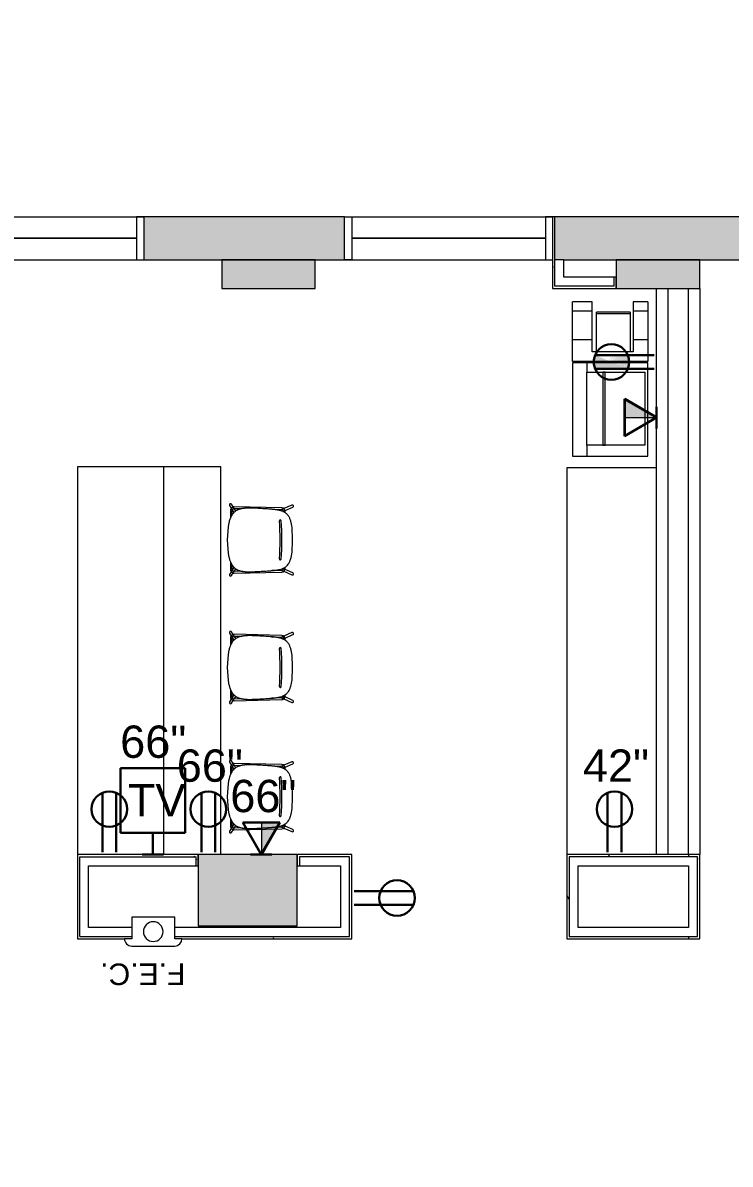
# Model space of a CAD drawing. Header units: inches. Extents: x 0 to 1536, y 72 to 1354.
# Drawn here: x 994.2 to 1191.5, y 452.4 to 770.5 of the extents above; entities that cross this region are included whole.
import ezdxf

# ---------------------------------------------------------------- set-up
doc = ezdxf.new("R2010")
doc.units = ezdxf.units.IN
doc.header["$MEASUREMENT"] = 0
for name, color, linetype, lineweight in [('1600 K ST 6th Floor-Clean-REVISED_dwg', 8, 'Continuous', 9), ('A-ANNO-NOTE', 131, 'Continuous', 9), ('A-COLS', 52, 'Continuous', 13), ('A-Glaz-Exst', 7, 'Continuous', 9), ('A-WALL', 113, 'Continuous', 13), ('A-WALL-PATT', 111, 'Continuous', 13), ('I-FURN', 30, 'Continuous', 9), ('I-WALL', 2, 'Continuous', 13), ('Q-CASE', 31, 'Continuous', 9), ('Q-SPCQ', 91, 'Continuous', 9)]:
    doc.layers.add(name, color=color, linetype=linetype, lineweight=lineweight)
doc.styles.add('Arial', font='arial.ttf', dxfattribs={"height": 6})
doc.styles.add('Swis721 Lt BT_2', font='swissl.ttf', dxfattribs={"height": 9})
pattern_1 = [(0, (0, 0), (30.72, 7.68), [1.267, -21.773, 1.267, -21.773, -122.88]), (0, (0, 0), (30.72, 7.68), [-46.08, 1.267, -44.813, 1.267, -21.773, -53.76]), (0, (0, 0), (30.72, 7.68), [-115.2, 1.267, -14.093, 1.267, -37.133]), (120, (11.52, 3.84), (-22.011075, 22.7643), [1.267, -21.773, 1.267, -21.773, -122.88]), (120, (11.52, 3.84), (-22.011075, 22.7643), [-46.08, 1.267, -44.813, 1.267, -21.773, -53.76]), (120, (11.52, 3.84), (-22.011075, 22.7643), [-115.2, 1.267, -14.093, 1.267, -37.133]), (240, (15.36, 19.2), (-8.708925, -30.4443), [1.267, -21.773, 1.267, -21.773, -122.88]), (240, (15.36, 19.2), (-8.708925, -30.4443), [-46.08, 1.267, -44.813, 1.267, -21.773, -53.76]), (240, (15.36, 19.2), (-8.708925, -30.4443), [-115.2, 1.267, -14.093, 1.267, -37.133])]

# ---------------------------------------------------------------- blocks, each defined once
blk = doc.blocks.new('existing columns - existing columns-7228682-Level XX  POWER _ SIGNAL')
at = {"layer": 'A-COLS', "lineweight": 9}
h = blk.add_hatch(color=7, dxfattribs=at)
h.paths.add_polyline_path([(384.5, 264.85), (384.5, 284.85), (359.5, 284.85), (359.5, 264.85), (378.37, 264.85)], flags=0)
h.paths.add_polyline_path([(1273.33, 265.1), (1296.58, 265.1), (1296.58, 284.6), (1273.33, 284.6), (1273.33, 266.87)], flags=0)
h.paths.add_polyline_path([(614.75, 265.1), (614.75, 284.6), (585.25, 284.6), (585.25, 265.1)], flags=0)
h.paths.add_polyline_path([(140.33, 265.35), (162.62, 265.35), (162.62, 284.85), (125.37, 284.85), (125.37, 265.35)], flags=0)
h.paths.add_polyline_path([(1043.14, 265.6), (1070.77, 265.6), (1070.77, 284.1), (1043.14, 284.1), (1043.14, 266.87)], flags=0)
h.paths.add_polyline_path([(816.33, 265.6), (841.58, 265.6), (841.58, 284.1), (816.33, 284.1), (816.33, 266.87)], flags=0)
h.paths.add_polyline_path([(1297.94, 517.56), (1297.94, 540.06), (1274.69, 540.06), (1274.69, 517.56)], flags=0)
h.paths.add_polyline_path([(1049.47, 518.87), (1070.77, 518.87), (1070.77, 538.75), (1043.14, 538.75), (1043.14, 518.87), (1049.23, 518.87)], flags=0)
h.paths.add_polyline_path([(615, 520.1), (615, 539.97), (585, 539.97), (585, 520.1)], flags=0)
h.paths.add_polyline_path([(841.58, 520.1), (841.58, 538.22), (816.33, 538.22), (816.33, 520.1), (832.82, 520.1)], flags=0)
h.paths.add_polyline_path([(396.25, 522.37), (396.25, 540.6), (365.37, 540.6), (365.37, 522.37)], flags=0)
h.paths.add_polyline_path([(395, 759.02), (395, 770.52), (369, 770.52), (369, 759.02)], flags=0)
at = {"layer": 'A-COLS', "color": 8, "lineweight": 20}
for p, q in [((1070.77, 538.75), (1043.14, 538.75)), ((1043.14, 538.75), (1043.14, 518.87)), ((1070.77, 518.87), (1070.77, 538.75)), ((1043.14, 518.87), (1070.77, 518.87))]:
    blk.add_line(p, q, dxfattribs=at)
blk = doc.blocks.new('perimeter columns - perimeter columns-7228800-Level XX  POWER _ SIGNAL')
at = {"layer": 'A-COLS', "lineweight": 9}
h = blk.add_hatch(color=7, dxfattribs=at)
h.paths.add_polyline_path([(12, 84), (59, 84), (59, 94), (12, 94)], flags=0)
h.paths.add_polyline_path([(115, 84), (173, 84), (173, 94), (115, 94)], flags=0)
h.paths.add_polyline_path([(229, 84), (287, 84), (287, 94), (229, 94)], flags=0)
h.paths.add_polyline_path([(401, 84), (401, 94), (343, 94), (343, 84)], flags=0)
h.paths.add_polyline_path([(457, 84), (515, 84), (515, 94), (457, 94)], flags=0)
h.paths.add_polyline_path([(1184.95, 84), (1184.95, 94), (1159.95, 94), (1159.95, 84), (1179.07, 84)], flags=0)
h.paths.add_polyline_path([(1056.95, 84), (1079.95, 84), (1079.95, 94), (1056.95, 94)], flags=0)
h.paths.add_polyline_path([(1305.95, 84), (1305.95, 94), (1287.95, 94), (1287.95, 84), (1303.33, 84)], flags=0)
h.paths.add_polyline_path([(571, 84), (629, 84), (629, 94), (571, 94)], flags=0)
h.paths.add_polyline_path([(1390.51, 84), (1421.51, 84), (1426.24, 85.3), (1422.09, 94), (1390.51, 94)], flags=0)
h.paths.add_polyline_path([(953.33, 84), (953.95, 84), (953.95, 94), (931.95, 94), (931.95, 84), (941.03, 84)], flags=0)
h.paths.add_polyline_path([(685, 84), (743.95, 84), (743.95, 94), (685, 94), (685, 90.18)], flags=0)
h.paths.add_polyline_path([(838.95, 84), (838.95, 94), (819.95, 94), (819.95, 84), (832.82, 84)], flags=0)
h.paths.add_polyline_path([(1523.01, 178.61), (1524.2, 182.34), (1524.2, 206.47), (1515.95, 206.47), (1515.95, 182.29), (1519.44, 180.47)], flags=0)
h.paths.add_polyline_path([(1515.95, 318.22), (1524.2, 318.22), (1524.2, 348.22), (1515.95, 348.22), (1515.95, 345.4)], flags=0)
h.paths.add_polyline_path([(1524.2, 436.04), (1524.2, 456.04), (1515.95, 456.04), (1515.95, 436.04)], flags=0)
h.paths.add_polyline_path([(1524.2, 551.04), (1524.2, 569.54), (1515.95, 569.54), (1515.95, 551.04)], flags=0)
h.paths.add_polyline_path([(1524.2, 680.5), (1524.2, 704.5), (1515.95, 704.5), (1515.95, 680.5)], flags=0)
h.paths.add_polyline_path([(562.49, 696.5), (574.9, 696.5), (574.9, 704.5), (560.9, 704.5), (560.9, 769.75), (547.9, 769.75), (547.9, 696.5), (560.9, 696.5)], flags=0)
h.paths.add_polyline_path([(1287.27, 696.5), (1301.45, 696.5), (1301.45, 704.5), (1270.45, 704.5), (1270.45, 696.5), (1274.69, 696.5)], flags=0)
h.paths.add_polyline_path([(932.2, 696.5), (952.2, 696.5), (952.2, 704.5), (932.2, 704.5), (932.2, 698.78)], flags=0)
h.paths.add_polyline_path([(832.82, 696.5), (833.7, 696.5), (833.7, 704.5), (815.2, 704.5), (815.2, 696.5), (823.75, 696.5)], flags=0)
h.paths.add_polyline_path([(1410.45, 696.5), (1410.45, 704.5), (1385.45, 704.5), (1385.45, 696.5), (1410.4, 696.5)], flags=0)
h.paths.add_polyline_path([(739.8, 696.5), (739.8, 704.5), (722.81, 704.5), (722.81, 696.5)], flags=0)
h.paths.add_polyline_path([(1182.95, 696.5), (1182.95, 704.5), (1159.7, 704.5), (1159.7, 696.5), (1179.83, 696.5)], flags=0)
h.paths.add_polyline_path([(1075.7, 696.5), (1075.7, 704.5), (1049.7, 704.5), (1049.7, 696.5)], flags=0)
at = {"layer": 'A-COLS', "color": 8, "lineweight": 20}
for p, q in [((1075.7, 704.5), (1049.7, 704.5)), ((1049.7, 704.5), (1049.7, 696.5)), ((1075.7, 696.5), (1075.7, 704.5)), ((1182.95, 704.5), (1159.7, 704.5)), ((1159.7, 704.5), (1159.7, 696.5)), ((1182.95, 696.5), (1182.95, 704.5)), ((1049.7, 696.5), (1075.7, 696.5)), ((1159.7, 696.5), (1182.95, 696.5))]:
    blk.add_line(p, q, dxfattribs=at)
blk = doc.blocks.new('SUITE 602 BAR - SUITE 602 BAR-7287347-Level XX  POWER _ SIGNAL')
at = {"layer": 'Q-CASE'}
for p, q in [((1033.47, 646.75), (1009.47, 646.75)), ((1009.47, 646.75), (1009.47, 538.75)), ((1049.47, 646.75), (1033.47, 646.75)), ((1033.47, 646.75), (1033.47, 538.75)), ((1049.47, 538.75), (1049.47, 646.75))]:
    blk.add_line(p, q, dxfattribs=at)
blk = doc.blocks.new('A-Recessed_Fire_Extinguisher_Cabinet - A-Recessed_Fire_Extinguisher_Cabinet-7387725-Level XX  POWER _ SIGNAL')
at = {"layer": 'Q-SPCQ'}
for p, q in [((-8, 45.0625), (-6, 45.0625)), ((6, 47.0625), (-6, 47.0625)), ((-6, 45.0625), (-6, 39.0625)), ((6, 39.0625), (6, 45.0625)), ((6, 45.0625), (8, 45.0625)), ((-6, 39.0625), (6, 39.0625))]:
    blk.add_line(p, q, dxfattribs=at)
for centre, radius, start, end in [((-6, 45.0625), 2, 90, 180), ((0, 43.0625), 2.75, 0, 180), ((6, 45.0625), 2, 360, 90), ((0, 43.0625), 2.75, 180, 360)]:
    blk.add_arc(centre, radius, start, end, dxfattribs=at)
blk = doc.blocks.new('Seating-Bar_Stool-Teknion-ARBM_ARBN_Beso-2015 - 4 Leg-7442620-Level XX  POWER _ SIGNAL')
at = {"layer": 'I-FURN'}
for p, q in [((-9.73, 8.81), (-8.74, 6.55)), ((-8.21, 6.91), (-9.16, 9.06)), ((-8.74, 6.55), (-8.54, 6.1)), ((-8.02, 6.47), (-8.2, 6.89)), ((-7.94, 6.31), (-8.02, 6.47)), ((-7.58, 6.95), (-7.94, 6.95)), ((-7.94, 6.48), (-7.86, 6.48)), ((7.94, 6.95), (7.58, 6.95)), ((7.86, 6.48), (7.94, 6.48)), ((8.02, 6.47), (7.94, 6.31)), ((8.2, 6.89), (8.02, 6.47)), ((9.16, 9.06), (8.21, 6.91)), ((8.54, 6.1), (8.74, 6.55)), ((8.74, 6.55), (9.73, 8.81)), ((-8.96, 5.95), (-9.25, -7.28)), ((-8.55, 3.23), (-8.49, 5.94)), ((-8.53, 6.07), (-8.48, 5.97)), ((-8.48, 5.97), (-8.23, 5.4)), ((8.23, 5.4), (8.48, 5.97)), ((8.48, 5.97), (8.53, 6.07)), ((8.49, 5.94), (8.55, 3.23)), ((9.25, -7.28), (8.96, 5.95)), ((-8.78, -7.29), (-8.73, -5.1)), ((8.73, -5.1), (8.78, -7.29)), ((-9.2, -7.59), (-9.95, -8.08)), ((-9.61, -8.61), (-8.84, -8.11)), ((-8.77, -7.32), (-9.2, -7.59)), ((-8.84, -8.11), (-8.39, -7.82)), ((-8.06, -6.86), (-8.77, -7.32)), ((-8.39, -7.82), (-7.66, -7.35)), ((-7.06, -7.85), (-8.22, -7.85)), ((-8.22, -8.32), (-6.18, -8.32)), ((6.18, -8.32), (8.22, -8.32)), ((8.22, -7.85), (7.06, -7.85)), ((7.66, -7.35), (8.39, -7.82)), ((8.77, -7.32), (8.06, -6.86)), ((8.39, -7.82), (8.84, -8.11)), ((9.2, -7.59), (8.77, -7.32)), ((8.84, -8.11), (9.61, -8.61)), ((9.95, -8.08), (9.2, -7.59))]:
    blk.add_line(p, q, dxfattribs=at)
for centre, radius, start, end in [((-9.44, 8.94), 0.315, 23.7486, 203.7486), ((-7.94, 5.93), 1.02, 90, 178.7588), ((-7.94, 5.93), 0.551, 90, 178.7588), ((-2.1, -2.67), 11.57, 93.9486, 103.8466), ((0, -33.15), 42.12, 86.0514, 93.9486), ((2.1, -2.67), 11.57, 76.1534, 86.0514), ((7.94, 5.93), 1.02, 1.2412, 90), ((7.94, 5.93), 0.551, 1.2412, 90), ((9.44, 8.94), 0.315, 336.2514, 156.2514), ((-5.33, 5.55), 0.234, 94.7436, 274.7436), ((0, -58.65), 64.65, 85.2564, 94.7436), ((0, -58.65), 64.18, 85.2564, 94.7436), ((5.33, 5.55), 0.234, 265.2564, 85.2564), ((-9.78, -8.34), 0.315, 122.8695, 302.8695), ((-8.22, -7.3), 1.02, 178.7588, 270), ((-8.22, -7.3), 0.551, 178.7588, 270), ((0, 15.4), 24.63, 258.574, 281.426), ((8.22, -7.3), 1.02, 270, 1.2412), ((8.22, -7.3), 0.551, 270, 1.2412), ((9.78, -8.34), 0.315, 237.1305, 57.1305)]:
    blk.add_arc(centre, radius, start, end, dxfattribs=at)
for points, knots in [([(-4.87, 8.56), (-5.01, 8.53), (-5.29, 8.46), (-5.68, 8.33), (-6.05, 8.18), (-6.41, 8), (-6.72, 7.81), (-7.01, 7.59), (-7.22, 7.4), (-7.36, 7.24), (-7.49, 7.09), (-7.61, 6.92), (-7.71, 6.76), (-7.79, 6.63), (-7.86, 6.49), (-7.94, 6.33), (-8.02, 6.12), (-8.12, 5.85), (-8.18, 5.64), (-8.22, 5.49)], [0, 0, 0, 0, 0.071429, 0.142857, 0.214286, 0.285714, 0.357143, 0.428571, 0.5, 0.535714, 0.571429, 0.625, 0.678571, 0.705357, 0.732143, 0.785714, 0.839286, 0.892857, 1, 1, 1, 1]), ([(8.22, 5.49), (8.17, 5.68), (8.09, 5.96), (7.96, 6.28), (7.88, 6.46), (7.79, 6.64), (7.68, 6.81), (7.57, 6.99), (7.47, 7.11), (7.36, 7.24), (7.22, 7.4), (6.97, 7.63), (6.65, 7.86), (6.32, 8.05), (6.05, 8.18), (5.77, 8.29), (5.39, 8.43), (5.08, 8.52), (4.87, 8.56)], [0, 0, 0, 0, 0.142857, 0.214286, 0.25, 0.285714, 0.357143, 0.392857, 0.428571, 0.464286, 0.5, 0.571429, 0.678571, 0.732143, 0.785714, 0.839286, 0.892857, 1, 1, 1, 1]), ([(-8.22, 5.49), (-8.24, 5.4), (-8.27, 5.21), (-8.33, 4.92), (-8.38, 4.59), (-8.44, 4.25), (-8.48, 3.89), (-8.54, 3.4), (-8.59, 2.76), (-8.62, 2.22), (-8.64, 1.95)], [0, 0, 0, 0, 0.1, 0.2, 0.3, 0.4, 0.5, 0.6, 0.8, 1, 1, 1, 1]), ([(-8.64, 1.95), (-8.66, 1.67), (-8.69, 1.11), (-8.74, 0.26), (-8.79, -0.59), (-8.84, -1.44), (-8.87, -2.29), (-8.88, -3), (-8.88, -3.49), (-8.87, -3.77), (-8.86, -3.99), (-8.84, -4.2), (-8.82, -4.41), (-8.8, -4.62), (-8.77, -4.83), (-8.74, -5.04), (-8.7, -5.25), (-8.66, -5.45), (-8.6, -5.66), (-8.54, -5.86), (-8.47, -6.06), (-8.39, -6.26), (-8.27, -6.51), (-8.1, -6.82), (-7.85, -7.16), (-7.6, -7.42), (-7.39, -7.6), (-7.2, -7.76), (-6.96, -7.92), (-6.73, -8.05), (-6.54, -8.15), (-6.35, -8.25), (-6.1, -8.35), (-5.8, -8.47), (-5.4, -8.61), (-5.09, -8.69), (-4.88, -8.74)], [0, 0, 0, 0, 0.066667, 0.133333, 0.2, 0.266667, 0.333333, 0.4, 0.433333, 0.45, 0.466667, 0.483333, 0.5, 0.516667, 0.533333, 0.55, 0.566667, 0.583333, 0.6, 0.616667, 0.633333, 0.65, 0.666667, 0.7, 0.733333, 0.766667, 0.783333, 0.8, 0.825, 0.85, 0.8625, 0.875, 0.9, 0.925, 0.95, 1, 1, 1, 1]), ([(4.88, -8.74), (5.02, -8.71), (5.3, -8.63), (5.7, -8.5), (6.04, -8.38), (6.3, -8.27), (6.49, -8.18), (6.68, -8.08), (6.87, -7.97), (7.05, -7.86), (7.22, -7.74), (7.39, -7.6), (7.6, -7.42), (7.85, -7.16), (8.05, -6.88), (8.2, -6.63), (8.3, -6.45), (8.39, -6.26), (8.47, -6.06), (8.54, -5.86), (8.6, -5.66), (8.66, -5.45), (8.7, -5.25), (8.74, -5.04), (8.77, -4.83), (8.8, -4.62), (8.82, -4.41), (8.84, -4.2), (8.86, -3.99), (8.87, -3.77), (8.88, -3.49), (8.88, -3), (8.87, -2.29), (8.84, -1.44), (8.79, -0.59), (8.74, 0.26), (8.69, 1.11), (8.66, 1.67), (8.64, 1.95)], [0, 0, 0, 0, 0.033333, 0.066667, 0.1, 0.116667, 0.133333, 0.15, 0.166667, 0.183333, 0.2, 0.216667, 0.233333, 0.266667, 0.3, 0.316667, 0.333333, 0.35, 0.366667, 0.383333, 0.4, 0.416667, 0.433333, 0.45, 0.466667, 0.483333, 0.5, 0.516667, 0.533333, 0.55, 0.566667, 0.6, 0.666667, 0.733333, 0.8, 0.866667, 0.933333, 1, 1, 1, 1])]:
    blk.add_open_spline(points, degree=3, knots=knots, dxfattribs=at)
blk.add_open_spline([(8.64, 1.95), (8.63, 2.08), (8.61, 2.35), (8.59, 2.75), (8.56, 3.14), (8.52, 3.52), (8.48, 3.89), (8.44, 4.25), (8.38, 4.59), (8.33, 4.92), (8.27, 5.21), (8.24, 5.4), (8.22, 5.49)], degree=3, dxfattribs=at)
blk = doc.blocks.new('C-Counter Top - ADJ HEIGHT-7564779-Level XX  POWER _ SIGNAL')
at = {"layer": 'Q-CASE'}
for p, q in [((-47.26, 0), (-47.26, -25)), ((-47.26, -25), (60.49, -25))]:
    blk.add_line(p, q, dxfattribs=at)
blk = doc.blocks.new('A-Copier-Floor - A-Copier-Floor-V68-Level XX  POWER _ SIGNAL')
at = {"layer": 'Q-SPCQ'}
for p, q in [((-30.09, 11.47), (-27.49, 11.47)), ((-30.09, 11.47), (-30.09, 7.47)), ((-27.49, 11.47), (-19.49, 11.47)), ((-27.49, 11.47), (-27.49, 7.47)), ((-19.49, 11.47), (-13.49, 11.47)), ((-19.49, 11.47), (-19.49, 7.47)), ((-13.49, 11.47), (-13.49, -9.53)), ((-13.29, 10.49), (-13.29, 8.47)), ((-13.29, 10.49), (-13.1, 10.49)), ((12.91, 11.47), (-13.09, 11.47)), ((-13.09, 11.47), (-13.09, -5.51)), ((-10.52, -5.51), (-10.52, 10.67)), ((-10.52, 10.67), (9.82, 10.67)), ((9.82, 10.67), (9.82, -5.51)), ((12.91, -5.51), (12.91, 11.47)), ((-30.09, 7.47), (-27.49, 7.47)), ((-27.49, 7.47), (-19.49, 7.47)), ((-27.26, 6.6), (-26.84, 6.6)), ((-27.26, 6.6), (-27.26, -2.84)), ((-26.84, 6.6), (-16.13, 6.6)), ((-26.84, -2.84), (-26.84, 6.6)), ((-19.49, 7.47), (-16.13, 7.47)), ((-16.13, 7.47), (-16.13, -3.97)), ((-13.1, 8.47), (-13.29, 8.47)), ((-26.84, -2.84), (-27.26, -2.84)), ((-16.13, -2.84), (-26.84, -2.84)), ((9.82, -0.4), (-10.52, -0.4)), ((-10.52, -0.4), (-10.52, -1.03)), ((-10.52, -1.03), (9.82, -1.03)), ((9.82, -1.03), (9.82, -0.4)), ((-27.49, -3.97), (-30.09, -3.97)), ((-30.09, -3.97), (-30.09, -9.53)), ((-19.49, -3.97), (-27.49, -3.97)), ((-27.49, -3.97), (-27.49, -9.53)), ((-16.13, -3.97), (-19.49, -3.97)), ((-19.49, -3.97), (-19.49, -9.53)), ((-13.29, -5.51), (-13.29, -7.53)), ((-13.29, -5.51), (-13.1, -5.51)), ((-13.09, -5.51), (-10.52, -5.51)), ((-13.09, -5.51), (-13.09, -9.53)), ((9.82, -5.51), (-10.52, -5.51)), ((9.82, -5.51), (12.91, -5.51)), ((12.91, -9.53), (12.91, -5.51)), ((-27.49, -9.53), (-30.09, -9.53)), ((-19.49, -9.53), (-27.49, -9.53)), ((-13.49, -9.53), (-19.49, -9.53)), ((-13.1, -7.53), (-13.29, -7.53)), ((-13.09, -9.53), (12.91, -9.53))]:
    blk.add_line(p, q, dxfattribs=at)
blk = doc.blocks.new('1600 K ST 6th Floor-Clean-REVISED_dwg-7023626-Level XX  POWER _ SIGNAL')
at = {"layer": 'A-Glaz-Exst'}
for p, q in [((969.95, 716.5), (1027.95, 716.5)), ((1083.95, 716.5), (1141.95, 716.5)), ((969.95, 704.5), (1027.95, 704.5)), ((1025.95, 704.5), (1027.95, 704.5)), ((1085.95, 704.5), (1083.95, 704.5)), ((1083.95, 704.5), (1141.95, 704.5)), ((1139.95, 704.5), (1141.95, 704.5))]:
    blk.add_line(p, q, dxfattribs=at)
at = {"layer": 'A-Glaz-Exst', "flags": 128}
for points in [[(1027.95, 716.5), (1025.95, 716.5), (1025.95, 704.5)], [(1083.95, 716.5), (1085.95, 716.5), (1085.95, 704.5)], [(1141.95, 716.5), (1139.95, 716.5), (1139.95, 704.5)], [(1025.95, 710.5), (1025.95, 710.5), (971.96, 710.5), (971.95, 710.5), (1025.95, 710.5), (1025.95, 710.5), (971.95, 710.5), (971.95, 710.5)], [(1139.95, 710.5), (1139.95, 710.5), (1085.96, 710.5), (1085.95, 710.5), (1139.95, 710.5), (1139.95, 710.5), (1085.95, 710.5), (1085.95, 710.5)]]:
    blk.add_lwpolyline(points, dxfattribs=at)

msp = doc.modelspace()

# ---------------------------------------------------------------- hatches: boundary and pattern name
at = {"layer": 'A-ANNO-NOTE'}
for points in [[(1153.7, 674.35), (1153.79, 677.82), (1153.58, 677.26)], [(1153.81, 674.08), (1153.79, 677.82), (1153.7, 674.35)], [(1162.9, 674.08), (1153.83, 677.91), (1153.81, 674.08), (1157.43, 674.08)], [(1162.94, 677.82), (1162.9, 677.91), (1157.43, 677.87)], [(1162.98, 677.73), (1162.94, 677.82), (1157.43, 677.84)], [(1163.01, 677.63), (1162.98, 677.73), (1157.43, 677.8)], [(1163.04, 677.54), (1163.01, 677.63), (1157.43, 677.76)], [(1163.07, 677.45), (1163.04, 677.54), (1157.43, 677.73)], [(1163.1, 677.35), (1163.07, 677.45), (1157.43, 677.69)], [(1163.12, 677.26), (1163.1, 677.35), (1157.43, 677.66)], [(1163.15, 677.16), (1163.12, 677.26), (1157.43, 677.62)], [(1163.17, 677.07), (1163.15, 677.16), (1157.43, 677.58)], [(1153.7, 674.35), (1153.58, 677.26), (1153.4, 675.7)], [(1153.4, 675.8), (1153.58, 677.26), (1153.44, 676.59)], [(1163.19, 676.97), (1163.17, 677.07), (1157.43, 677.55)], [(1163.21, 676.87), (1163.19, 676.97), (1157.43, 677.51)], [(1163.23, 676.78), (1163.21, 676.87), (1157.43, 677.47)], [(1163.24, 676.68), (1163.23, 676.78), (1157.43, 677.44)], [(1163.25, 676.58), (1163.24, 676.68), (1157.43, 677.4)], [(1163.26, 676.48), (1163.25, 676.58), (1157.43, 677.36)], [(1163.27, 676.38), (1163.26, 676.48), (1157.43, 677.33)], [(1163.28, 676.29), (1163.27, 676.38), (1157.43, 677.29)], [(1163.28, 676.19), (1163.28, 676.29), (1157.43, 677.25)], [(1163.29, 676.09), (1163.28, 676.19), (1157.43, 677.22)], [(1163.29, 675.99), (1163.29, 676.09), (1157.43, 677.18)], [(1163.29, 675.89), (1163.29, 675.99), (1157.43, 677.14)], [(1163.28, 675.8), (1163.29, 675.89), (1157.43, 677.1)], [(1163.28, 675.7), (1163.28, 675.8), (1157.43, 677.07)], [(1163.27, 675.6), (1163.28, 675.7), (1157.43, 677.03)], [(1163.26, 675.5), (1163.27, 675.6), (1157.43, 676.99)], [(1163.25, 675.4), (1163.26, 675.5), (1157.43, 676.95)], [(1163.24, 675.31), (1163.25, 675.4), (1157.43, 676.91)], [(1163.23, 675.21), (1163.24, 675.31), (1157.43, 676.87)], [(1163.21, 675.11), (1163.23, 675.21), (1157.43, 676.83)], [(1163.19, 675.01), (1163.21, 675.11), (1157.43, 676.8)], [(1163.17, 674.92), (1163.19, 675.01), (1157.43, 676.76)], [(1163.15, 674.82), (1163.17, 674.92), (1157.43, 676.72)], [(1163.12, 674.73), (1163.15, 674.82), (1157.43, 676.68)], [(1163.1, 674.63), (1163.12, 674.73), (1157.43, 676.64)], [(1163.07, 674.54), (1163.1, 674.63), (1157.43, 676.6)], [(1163.04, 674.44), (1163.07, 674.54), (1157.43, 676.55)], [(1163.01, 674.35), (1163.04, 674.44), (1157.43, 676.51)], [(1162.98, 674.26), (1163.01, 674.35), (1157.43, 676.47)], [(1162.94, 674.17), (1162.98, 674.26), (1157.43, 676.43)], [(1162.9, 674.08), (1162.94, 674.17), (1157.43, 676.39)], [(1171.02, 660.54), (1162.09, 665.7), (1162.09, 660.54)], [(1060.74, 538.68), (1065.9, 547.61), (1060.74, 547.61), (1060.74, 541.73)]]:
    msp.add_hatch(color=256, dxfattribs=at).paths.add_polyline_path(points, flags=0)
at = {"layer": 'A-WALL-PATT', "lineweight": 9}
for points in [[(1083.95, 704.5), (1083.95, 716.5), (1027.95, 716.5), (1027.95, 704.5)], [(1145.08, 704.5), (1197.95, 704.5), (1197.95, 716.5), (1142.58, 716.5), (1142.58, 704.5)]]:
    msp.add_hatch(color=7, dxfattribs=at).paths.add_polyline_path(points, flags=0)
h = msp.add_hatch(dxfattribs=at)
h.set_pattern_fill('FP_1', color=256, style=0, pattern_type=2)
h.set_pattern_definition(pattern_1)
h.paths.add_polyline_path([(1141.95, 696.5), (1142.58, 696.5), (1142.58, 716.5), (1141.95, 716.5), (1141.95, 697.12)], flags=0)
h = msp.add_hatch(dxfattribs=at)
h.set_pattern_fill('FP_1', color=256, style=0, pattern_type=2)
h.set_pattern_definition(pattern_1)
h.paths.add_polyline_path([(1042.52, 535.62), (1043.14, 535.62), (1043.14, 538.75), (1009.47, 538.75), (1009.47, 538.12), (1042.52, 538.12)], flags=0)
h = msp.add_hatch(dxfattribs=at)
h.set_pattern_fill('FP_1', color=256, style=0, pattern_type=2)
h.set_pattern_definition(pattern_1)
h.paths.add_polyline_path([(1146.58, 515.85), (1146.58, 538.75), (1145.95, 538.75), (1145.95, 515.85), (1146.22, 515.85)], flags=0)
h = msp.add_hatch(dxfattribs=at)
h.set_pattern_fill('FP_1', color=256, style=0, pattern_type=2)
h.set_pattern_definition(pattern_1)
h.paths.add_polyline_path([(1149.08, 538.12), (1179.83, 538.12), (1179.83, 538.75), (1146.58, 538.75), (1146.58, 538.12)], flags=0)
h = msp.add_hatch(dxfattribs=at)
h.set_pattern_fill('FP_1', color=256, style=0, pattern_type=2)
h.set_pattern_definition(pattern_1)
h.paths.add_polyline_path([(1182.95, 515.22), (1182.95, 538.75), (1179.83, 538.75), (1179.83, 538.12), (1182.33, 538.12), (1182.33, 515.85), (1179.83, 515.85), (1179.83, 515.22), (1182.33, 515.22)], flags=0)
h = msp.add_hatch(dxfattribs=at)
h.set_pattern_fill('FP_1', color=256, style=0, pattern_type=2)
h.set_pattern_definition(pattern_1)
h.paths.add_polyline_path([(1049.47, 515.22), (1085.33, 515.22), (1085.33, 515.85), (1036.59, 515.85), (1036.59, 515.22), (1049.23, 515.22)], flags=0)
h.paths.add_polyline_path([(1024.59, 515.22), (1024.59, 515.85), (1009.47, 515.85), (1009.47, 515.22), (1024.08, 515.22)], flags=0)

# ---------------------------------------------------------------- linework, layer by layer
at = {"layer": 'A-ANNO-NOTE', "lineweight": 30}
for p, q in [((1170.3, 677.91), (1153.77, 677.91)), ((1170.3, 674.08), (1153.77, 674.08)), ((1170.3, 674.08), (1153.77, 674.08)), ((1170.95, 660.5), (1162.02, 665.66)), ((1162.02, 655.34), (1162.02, 665.66)), ((1171.02, 660.54), (1162.09, 665.7)), ((1162.09, 655.38), (1162.09, 665.7)), ((1170.95, 663.5), (1170.95, 657.5)), ((1170.95, 660.5), (1162.02, 655.34)), ((1171.02, 660.54), (1162.09, 655.38)), ((1039.47, 562.75), (1021.47, 562.75)), ((1021.47, 562.75), (1021.47, 544.75)), ((1039.47, 544.75), (1039.47, 562.75)), ((1016.43, 539.4), (1016.43, 555.93)), ((1016.43, 539.4), (1016.43, 555.93)), ((1020.27, 539.4), (1020.27, 555.93)), ((1044.05, 539.4), (1044.05, 555.93)), ((1044.05, 539.4), (1044.05, 555.93)), ((1047.88, 539.4), (1047.88, 555.93)), ((1157.28, 539.4), (1157.28, 555.93)), ((1157.28, 539.4), (1157.28, 555.93)), ((1161.11, 539.4), (1161.11, 555.93)), ((1060.7, 538.75), (1055.55, 547.68)), ((1055.55, 547.68), (1065.86, 547.68)), ((1060.74, 538.68), (1055.59, 547.61)), ((1055.59, 547.61), (1065.9, 547.61)), ((1060.7, 538.75), (1065.86, 547.68)), ((1060.74, 538.68), (1065.9, 547.61)), ((1021.47, 544.75), (1039.47, 544.75)), ((1030.47, 538.75), (1030.47, 544.75)), ((1033.47, 538.75), (1027.47, 538.75)), ((1063.7, 538.75), (1057.7, 538.75)), ((1086.61, 528.52), (1103.13, 528.52)), ((1086.61, 528.52), (1103.13, 528.52)), ((1086.61, 524.69), (1103.13, 524.69))]:
    msp.add_line(p, q, dxfattribs=at)
at = {"layer": 'A-ANNO-NOTE'}
for p, q in [((1162.9, 677.91), (1153.83, 677.91)), ((1153.81, 674.08), (1162.9, 674.08)), ((1171.02, 660.54), (1162.09, 665.7)), ((1162.09, 665.7), (1162.09, 660.54)), ((1162.09, 660.54), (1171.02, 660.54)), ((1060.74, 538.68), (1065.9, 547.61)), ((1065.9, 547.61), (1060.74, 547.61)), ((1060.74, 547.61), (1060.74, 538.68))]:
    msp.add_line(p, q, dxfattribs=at)
at = {"layer": 'A-ANNO-NOTE', "lineweight": 30}
for centre in [(1158.34, 675.99), (1018.35, 551.37), (1045.96, 551.37), (1159.2, 551.37), (1098.57, 526.61)]:
    msp.add_circle(centre, 4.95, dxfattribs=at)
at = {"layer": 'A-ANNO-NOTE'}
for centre, radius, start, end in [((1157.89, 675.97), 4.5, 154.5156, 204.9234), ((1158.34, 675.99), 4.95, 337.2244, 22.7756)]:
    msp.add_arc(centre, radius, start, end, dxfattribs=at)
at = {"layer": 'A-WALL', "color": 8, "lineweight": 20}
for p, q in [((1083.95, 716.5), (1027.95, 716.5)), ((1027.95, 716.5), (1027.95, 704.5)), ((1083.95, 704.5), (1083.95, 716.5)), ((1197.95, 716.5), (1141.95, 716.5)), ((1141.95, 716.5), (1141.95, 704.5)), ((1027.95, 704.5), (1083.95, 704.5)), ((1145.08, 704.5), (1197.95, 704.5))]:
    msp.add_line(p, q, dxfattribs=at)
at = {"layer": 'A-WALL'}
for p, q in [((1142.58, 697.12), (1142.58, 716.5)), ((1145.08, 704.5), (1142.58, 704.5)), ((1159.08, 697.12), (1142.58, 697.12)), ((1159.08, 697.12), (1159.08, 699.62)), ((1010.09, 538.12), (1042.52, 538.12)), ((1010.09, 515.85), (1010.09, 538.12)), ((1042.52, 535.62), (1042.52, 538.12)), ((1085.33, 538.12), (1071.39, 538.12)), ((1071.39, 538.12), (1071.39, 535.62)), ((1085.33, 515.85), (1085.33, 538.12)), ((1146.58, 538.12), (1146.58, 515.85)), ((1182.33, 538.12), (1146.58, 538.12)), ((1179.83, 538.75), (1179.83, 538.12)), ((1182.33, 515.85), (1182.33, 538.12)), ((1010.09, 515.85), (1024.59, 515.85)), ((1036.59, 515.85), (1085.33, 515.85)), ((1146.58, 515.85), (1182.33, 515.85)), ((1179.83, 515.85), (1179.83, 515.22))]:
    msp.add_line(p, q, dxfattribs=at)
at = {"layer": 'I-WALL'}
for p, q in [((1141.95, 704.5), (1141.95, 696.5)), ((1145.08, 699.62), (1145.08, 704.5)), ((1159.7, 699.62), (1145.08, 699.62)), ((1159.7, 696.5), (1159.7, 699.62)), ((1141.95, 696.5), (1159.7, 696.5)), ((1043.14, 538.75), (1009.47, 538.75)), ((1009.47, 538.75), (1009.47, 515.22)), ((1043.14, 535.62), (1043.14, 538.75)), ((1085.95, 538.75), (1070.77, 538.75)), ((1070.77, 538.75), (1070.77, 535.62)), ((1085.95, 515.22), (1085.95, 538.75)), ((1145.95, 538.75), (1145.95, 515.22)), ((1182.95, 538.75), (1145.95, 538.75)), ((1182.95, 515.22), (1182.95, 538.75)), ((1012.59, 535.62), (1043.14, 535.62)), ((1012.59, 518.35), (1012.59, 535.62)), ((1070.77, 535.62), (1082.83, 535.62)), ((1082.83, 535.62), (1082.83, 518.35)), ((1149.08, 518.35), (1149.08, 535.62)), ((1149.08, 535.62), (1179.83, 535.62)), ((1179.83, 535.62), (1179.83, 518.35)), ((1024.59, 518.35), (1012.59, 518.35)), ((1082.83, 518.35), (1036.59, 518.35)), ((1179.83, 518.35), (1149.08, 518.35)), ((1009.47, 515.22), (1022.59, 515.22)), ((1038.59, 515.22), (1085.95, 515.22)), ((1145.95, 515.22), (1182.95, 515.22))]:
    msp.add_line(p, q, dxfattribs=at)
at = {"layer": 'I-WALL', "lineweight": 9}
for p, q in [((1170.95, 538.75), (1170.95, 696.5)), ((1170.95, 696.5), (1174.08, 696.5)), ((1174.08, 696.5), (1174.08, 538.75)), ((1179.83, 538.75), (1179.83, 696.5)), ((1179.83, 696.5), (1182.95, 696.5)), ((1182.95, 696.5), (1182.95, 538.75))]:
    msp.add_line(p, q, dxfattribs=at)

# ---------------------------------------------------------------- block references
at = {"layer": '1600 K ST 6th Floor-Clean-REVISED_dwg', "color": 7}
msp.add_blockref('1600 K ST 6th Floor-Clean-REVISED_dwg-7023626-Level XX  POWER _ SIGNAL', (0, 0), dxfattribs=at)
at = {"layer": 'A-COLS', "lineweight": 9}
for name in ['existing columns - existing columns-7228682-Level XX  POWER _ SIGNAL', 'perimeter columns - perimeter columns-7228800-Level XX  POWER _ SIGNAL']:
    msp.add_blockref(name, (0, 0), dxfattribs=at)
at = {"layer": 'I-FURN', "rotation": 269.9999999999995}
for p in [(1060.46, 626.4), (1060.46, 590.85), (1060.46, 554.85)]:
    msp.add_blockref('Seating-Bar_Stool-Teknion-ARBM_ARBN_Beso-2015 - 4 Leg-7442620-Level XX  POWER _ SIGNAL', p, dxfattribs=at)
at = {"layer": 'Q-CASE'}
msp.add_blockref('SUITE 602 BAR - SUITE 602 BAR-7287347-Level XX  POWER _ SIGNAL', (0, 0), dxfattribs=at)
at = {"layer": 'Q-CASE', "rotation": 269.9999999999998}
msp.add_blockref('C-Counter Top - ADJ HEIGHT-7564779-Level XX  POWER _ SIGNAL', (1170.95, 599.24), dxfattribs=at)
at = {"layer": 'Q-SPCQ'}
for name, p, rotation in [('A-Copier-Floor - A-Copier-Floor-V68-Level XX  POWER _ SIGNAL', (1156.98, 662.66), 269.9999999999997), ('A-Recessed_Fire_Extinguisher_Cabinet - A-Recessed_Fire_Extinguisher_Cabinet-7387725-Level XX  POWER _ SIGNAL', (1030.59, 560.29), 180)]:
    msp.add_blockref(name, p, dxfattribs=dict(at, rotation=rotation))

# ---------------------------------------------------------------- texts
at = {"layer": 'A-ANNO-NOTE', "char_height": 9, "attachment_point": 1, "style": 'Swis721 Lt BT_2'}
for s, insert, width in [('66"', (1021.37, 574.67), 20.604), ('66"', (1037.15, 568.01), 20.604), ('42"', (1150.39, 568.01), 20.604), ('TV', (1023.52, 558.34), 16.968), ('66"', (1052.07, 559.54), 20.604)]:
    msp.add_mtext(s, dxfattribs=dict(at, insert=insert, width=width))
at = {"layer": 'A-ANNO-NOTE', "insert": (1039.55, 502.36), "char_height": 6, "width": 29.997, "attachment_point": 1, "rotation": 180, "style": 'Arial'}
msp.add_mtext('F.E.C.', dxfattribs=at)

doc.saveas('drawing.dxf')
